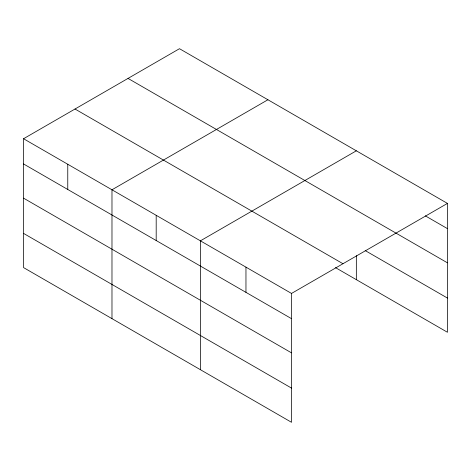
<?xml version="1.0" encoding="UTF-8"?>
<svg xmlns="http://www.w3.org/2000/svg" width="471" height="471" viewBox="0 0 471 471"><rect width="100%" height="100%" fill="white"/><g stroke="black" fill="none" stroke-linecap="round" stroke-linejoin="round"><path stroke-width="0.71" d="M291.514 352.861L291.514 293.439L23.55 138.733L23.55 267.593L291.514 422.299L291.514 352.861L23.55 198.15M335.499 267.634L447.45 332.267L447.45 203.407L179.486 48.701L23.55 138.733M267.917 99.758L111.98 189.784L111.98 318.643M356.341 150.808L200.405 240.84L200.405 369.7M291.514 293.439L447.45 203.407M425.307 215.842L447.45 228.629M128.03 78.41L447.45 262.83M365.202 250.584L447.45 298.066M75.007 109.019L342.97 263.731M23.55 163.949L291.514 318.661M23.55 233.392L291.514 388.098M356.341 255.653L356.341 279.668M245.962 267.139L245.962 292.356M156.189 215.312L156.189 240.534M67.765 164.255L67.765 189.477"/></g></svg>
